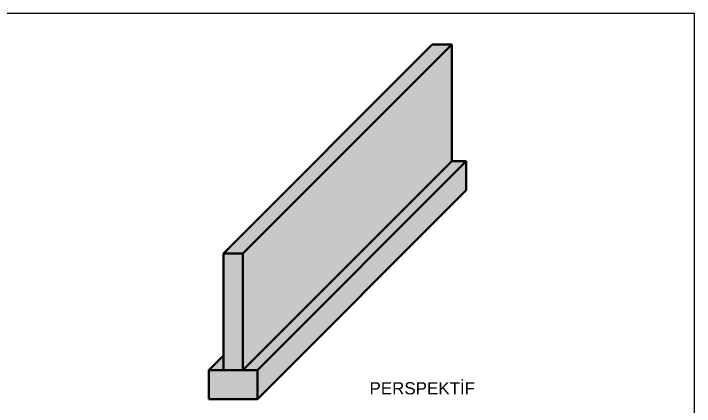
# Model space of a CAD drawing. Header units: millimetres. Extents: x 7957 to 10051, y 417 to 1266.
# Drawn here: x 9350 to 10051, y 862 to 1266 of the extents above; entities that cross this region are included whole.
import ezdxf

# ---------------------------------------------------------------- set-up
doc = ezdxf.new("R2010")
doc.units = ezdxf.units.MM
for name, color, linetype in [('ANTET', 7, 'Continuous'), ('AÇIKLAMA', 41, 'Continuous'), ('TARAMALAR', 7, 'Continuous')]:
    doc.layers.add(name, color=color, linetype=linetype)
doc.layers.add('BETON', color=7, linetype='Continuous', lineweight=30)
doc.styles.get("Standard").update_dxf_attribs({"font": 'arial.ttf'})

msp = doc.modelspace()

# ---------------------------------------------------------------- hatches: boundary and pattern name
at = {"layer": 'TARAMALAR', "true_color": 0x636466}
h = msp.add_hatch(color=251, dxfattribs=at)
h.dxf.hatch_style = 1
h.paths.add_polyline_path([(9800.777, 1234.652), (9780.777, 1234.652), (9565.869, 1019.743), (9585.869, 1019.743)])
h.paths.add_polyline_path([(9800.777, 1114.652), (9800.777, 1234.652), (9585.869, 1019.743), (9585.869, 899.743)])
h.paths.add_polyline_path([(9815.777, 1114.652), (9800.777, 1114.652), (9585.869, 899.743), (9600.869, 899.743)])
h.paths.add_polyline_path([(9815.777, 1084.652), (9815.777, 1114.652), (9600.869, 899.743), (9600.869, 869.743)])
h.paths.add_polyline_path([(9585.869, 1019.743), (9565.869, 1019.743), (9565.869, 899.743), (9585.869, 899.743)])
h.paths.add_polyline_path([(9600.869, 899.743), (9550.869, 899.743), (9550.869, 869.743), (9600.869, 869.743)])
h.paths.add_polyline_path([(9565.869, 914.743), (9550.869, 899.743), (9565.869, 899.743)])

# ---------------------------------------------------------------- linework, layer by layer
at = {"layer": 'ANTET'}
msp.add_line((10050.626, 1266.364), (8029.202, 1266.364), dxfattribs=at)
at = {"layer": 'AÇIKLAMA'}
msp.add_lwpolyline([(8029.202, 417.351), (10050.626, 417.351), (10050.626, 1266.364), (8029.202, 1266.364)], close=True, dxfattribs=at)
at = {"layer": 'BETON', "lineweight": 50}
for p, q in [((9565.869, 1019.743), (9780.777, 1234.652)), ((9585.869, 1019.743), (9800.777, 1234.652)), ((9780.777, 1234.652), (9800.777, 1234.652)), ((9800.777, 1234.652), (9800.777, 1114.652)), ((9585.869, 899.743), (9800.777, 1114.652)), ((9600.869, 899.743), (9815.777, 1114.652)), ((9815.777, 1114.652), (9800.777, 1114.652)), ((9815.777, 1114.652), (9815.777, 1084.652)), ((9600.869, 869.743), (9815.777, 1084.652)), ((9565.869, 1019.743), (9585.869, 1019.743)), ((9565.869, 899.743), (9565.869, 1019.743)), ((9585.869, 1019.743), (9585.869, 899.743)), ((9550.869, 899.743), (9565.869, 914.743)), ((9550.869, 869.743), (9550.869, 899.743)), ((9550.869, 899.743), (9600.869, 899.743)), ((9585.869, 899.743), (9565.869, 899.743)), ((9600.869, 899.743), (9600.869, 869.743)), ((9600.869, 869.743), (9550.869, 869.743))]:
    msp.add_line(p, q, dxfattribs=at)

# ---------------------------------------------------------------- texts
at = {"layer": 'AÇIKLAMA'}
msp.add_text('PERSPEKTİF', height=12.5, dxfattribs=at).set_placement((9716.149, 874.694))

doc.saveas('drawing.dxf')
